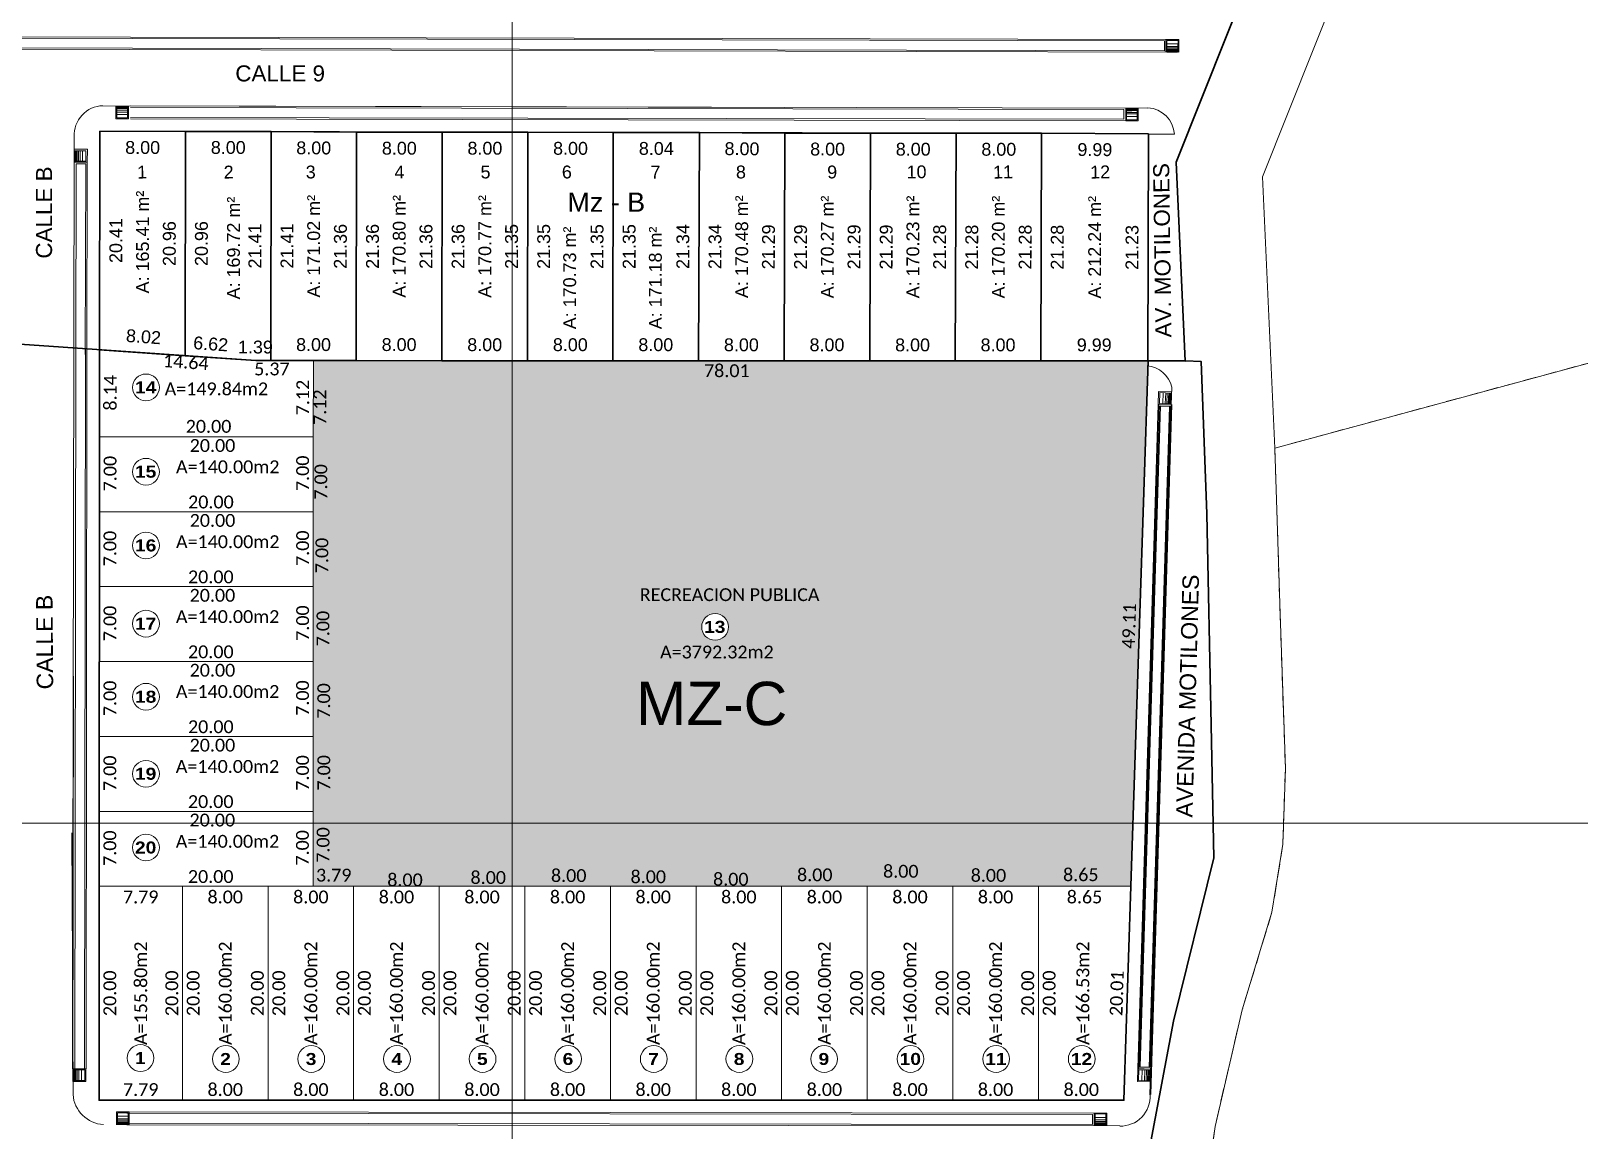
# Model space of a CAD drawing. Header units: inches. Extents: x 0 to 280406, y 0 to 9336832.
# Drawn here: x 279705 to 279849.7, y 9336421.3 to 9336524 of the extents above; entities that cross this region are included whole.
import ezdxf
from ezdxf.enums import TextEntityAlignment as Align

# ---------------------------------------------------------------- set-up
doc = ezdxf.new("R2010")
doc.units = ezdxf.units.IN
doc.header["$MEASUREMENT"] = 0
doc.linetypes.add('ACAD_ISO04W100', pattern=[30, 24, -3, 0, -3])
doc.linetypes.add('DASHED2', pattern=[0.375, 0.25, -0.125])
for name, color, linetype, lineweight in [('CC', 7, 'Continuous', 0), ('circulos', 7, 'Continuous', 15), ('corte vias', 21, 'ACAD_ISO04W100', 0), ('LOTES', 1, 'Continuous', 30), ('manzanas', 5, 'Continuous', 30), ('MANZANAS-ORIGINALES', 147, 'Continuous', 9), ('MANZANEO', 4, 'Continuous', 35), ('MATRIZ', 5, 'Continuous', 30), ('nombre de calles', 30, 'Continuous', 30), ('numero lote', 7, 'Continuous', 20)]:
    doc.layers.add(name, color=color, linetype=linetype, lineweight=lineweight)
for name, color, linetype in [('CENTRO', 6, 'Continuous'), ('COORD', 7, 'Continuous'), ('Cotas', 7, 'Continuous'), ('GRILLA', 7, 'Continuous'), ('PDF_Text', 1, 'Continuous'), ('PLUMA - 04', 6, 'Continuous'), ('textc', 255, 'Continuous')]:
    doc.layers.add(name, color=color, linetype=linetype)
for name, color, linetype, true_color in [('PDF_corte vias', 21, 'Continuous', 0xff9f7f), ('PDF_MANZANAS-ORIGINALES', 145, 'Continuous', 0x4a8395), ('PREDIO_RURAL_PRI', 7, 'Continuous', 0xffffff)]:
    doc.layers.add(name, color=color, linetype=linetype, true_color=true_color)
doc.styles.add('Legend', font='calibri.ttf')
doc.styles.add('OCAS', font='arial.ttf')
doc.styles.add('PDF Arial-Black', font='arial.ttf')
doc.styles.add('SAMUEL', font='')
doc.styles.get("Standard").update_dxf_attribs({"font": 'arial.ttf'})
doc.styles.add('ttt', font='swissko.ttf')
doc.styles.get('SAMUEL').set_extended_font_data('Arial Black')
doc.dimstyles.get("Standard").update_dxf_attribs({"dimtxt": 0.18, "dimasz": 0.18, "dimexe": 0.18, "dimexo": 0.0625, "dimgap": 0.09, "dimtad": 0, "dimtih": 1, "dimtoh": 1, "dimdec": 4, "dimzin": 0, "dimdsep": 46, "dimtxsty": 'Standard', "dimcen": 0.09, "dimadec": 0, "dimazin": 0, "dimtfac": 1, "dimtdec": 4, "dimtofl": 0, "dimtmove": 0, "dimatfit": 3, "dimfxl": 1, "dimtolj": 1, "dimtzin": 0, "dimarcsym": 0})

# ---------------------------------------------------------------- blocks, each defined once
blk = doc.blocks.new('*D16')
at = {"layer": 'COORD', "color": 0, "lineweight": -2, "transparency": 16777216}
blk.add_line((279750, 9336616.04), (279750, 9336600.44), dxfattribs=at)
at = {"layer": 'Defpoints', "color": 0, "transparency": 16777216}
for p in [(279750, 9336616.1), (279750, 9336615.1), (0, 0)]:
    blk.add_point(p, dxfattribs=at)
at = {"layer": 'COORD', "color": 0, "lineweight": 0, "transparency": 16777216, "insert": (279747.47, 9336607.27), "char_height": 3, "attachment_point": 5, "rotation": 90}
blk.add_mtext('\\A1;279750', dxfattribs=at)
blk = doc.blocks.new('*D18')
at = {"layer": 'COORD', "color": 0, "lineweight": -2, "transparency": 16777216}
blk.add_line((279900, 9336616.04), (279900, 9336600.44), dxfattribs=at)
at = {"layer": 'Defpoints', "color": 0, "transparency": 16777216}
for p in [(279900, 9336616.1), (279900, 9336615.1), (0, 0)]:
    blk.add_point(p, dxfattribs=at)
at = {"layer": 'COORD', "color": 0, "lineweight": 0, "transparency": 16777216, "insert": (279897.47, 9336607.27), "char_height": 3, "attachment_point": 5, "rotation": 90}
blk.add_mtext('\\A1;279900', dxfattribs=at)
blk = doc.blocks.new('*D26')
at = {"layer": 'COORD', "color": 0, "lineweight": -2, "transparency": 16777216}
blk.add_line((279995.36, 9336450), (279977.48, 9336450), dxfattribs=at)
at = {"layer": 'Defpoints', "color": 0, "transparency": 16777216}
for p in [(279994.42, 9336450), (279995.42, 9336450), (0, 0)]:
    blk.add_point(p, dxfattribs=at)
at = {"layer": 'COORD', "color": 0, "lineweight": 0, "transparency": 16777216, "insert": (279985.45, 9336452.53), "char_height": 3, "attachment_point": 5}
blk.add_mtext('\\A1;9336450', dxfattribs=at)
blk = doc.blocks.new('*D28')
at = {"layer": 'COORD', "color": 0, "lineweight": -2, "transparency": 16777216}
blk.add_line((279995.36, 9336600), (279977.48, 9336600), dxfattribs=at)
at = {"layer": 'Defpoints', "color": 0, "transparency": 16777216}
for p in [(279994.42, 9336600), (279995.42, 9336600), (0, 0)]:
    blk.add_point(p, dxfattribs=at)
at = {"layer": 'COORD', "color": 0, "lineweight": 0, "transparency": 16777216, "insert": (279985.45, 9336602.53), "char_height": 3, "attachment_point": 5}
blk.add_mtext('\\A1;9336600', dxfattribs=at)

msp = doc.modelspace()

# ---------------------------------------------------------------- hatches: boundary and pattern name
at = {"layer": 'manzanas'}
h = msp.add_hatch(color=3, dxfattribs=at)
h.dxf.hatch_style = 1
h.paths.add_polyline_path([(279809.42, 9336493.18), (279731.41, 9336493.22), (279731.4, 9336486.09), (279731.4, 9336479.09), (279731.39, 9336472.09), (279731.39, 9336465.09), (279731.38, 9336458.09), (279731.38, 9336451.09), (279731.38, 9336444.09), (279735.17, 9336444.09), (279743.17, 9336444.09), (279751.17, 9336444.09), (279759.17, 9336444.09), (279767.17, 9336444.09), (279775.17, 9336444.09), (279783.17, 9336444.09), (279791.17, 9336444.09), (279799.17, 9336444.09), (279807.82, 9336444.09)])
h.paths.add_polyline_path([(279767.7, 9336468.33, -1), (279770.19, 9336468.33, -1)], flags=16)
h.paths.add_polyline_path([(279761.42, 9336470.34), (279761.42, 9336472.34), (279781.71, 9336472.34), (279781.71, 9336470.34)], flags=24)
h.paths.add_polyline_path([(279729.09, 9336442.09), (279729.09, 9336444.09), (279733.55, 9336444.09), (279733.55, 9336442.09)], flags=9)
h.paths.add_polyline_path([(279737.09, 9336442.09), (279737.09, 9336444.09), (279741.55, 9336444.09), (279741.55, 9336442.09)], flags=9)
h.paths.add_polyline_path([(279745.09, 9336442.09), (279745.09, 9336444.09), (279749.55, 9336444.09), (279749.55, 9336442.09)], flags=9)
h.paths.add_polyline_path([(279753.09, 9336442.09), (279753.09, 9336444.09), (279757.55, 9336444.09), (279757.55, 9336442.09)], flags=9)
h.paths.add_polyline_path([(279761.09, 9336442.09), (279761.09, 9336444.09), (279765.55, 9336444.09), (279765.55, 9336442.09)], flags=9)
h.paths.add_polyline_path([(279769.09, 9336442.09), (279769.09, 9336444.09), (279773.55, 9336444.09), (279773.55, 9336442.09)], flags=9)
h.paths.add_polyline_path([(279777.09, 9336442.09), (279777.09, 9336444.09), (279781.55, 9336444.09), (279781.55, 9336442.09)], flags=9)
h.paths.add_polyline_path([(279785.09, 9336442.09), (279785.09, 9336444.09), (279789.55, 9336444.09), (279789.55, 9336442.09)], flags=9)
h.paths.add_polyline_path([(279793.09, 9336442.09), (279793.09, 9336444.09), (279797.55, 9336444.09), (279797.55, 9336442.09)], flags=9)
h.paths.add_polyline_path([(279801.4, 9336442.09), (279801.4, 9336444.09), (279805.86, 9336444.09), (279805.86, 9336442.09)], flags=9)
h.paths.add_polyline_path([(279731.38, 9336445.61), (279729.38, 9336445.61), (279729.38, 9336450.06), (279731.38, 9336450.06)], flags=9)
h.paths.add_polyline_path([(279731.39, 9336452.61), (279729.39, 9336452.61), (279729.39, 9336457.06), (279731.39, 9336457.06)], flags=9)
h.paths.add_polyline_path([(279731.39, 9336459.61), (279729.39, 9336459.61), (279729.39, 9336464.06), (279731.39, 9336464.06)], flags=9)
h.paths.add_polyline_path([(279731.39, 9336466.61), (279729.39, 9336466.61), (279729.4, 9336471.06), (279731.4, 9336471.06)], flags=9)
h.paths.add_polyline_path([(279731.4, 9336473.61), (279729.4, 9336473.61), (279729.4, 9336478.06), (279731.4, 9336478.06)], flags=9)
h.paths.add_polyline_path([(279731.4, 9336480.61), (279729.4, 9336480.61), (279729.41, 9336485.06), (279731.41, 9336485.06)], flags=9)
h.paths.add_polyline_path([(279731.41, 9336487.68), (279729.41, 9336487.68), (279729.41, 9336491.91), (279731.41, 9336491.91)], flags=9)
h.paths.add_polyline_path([(279763.36, 9336464.98), (279763.36, 9336466.98), (279776.84, 9336466.98), (279776.84, 9336464.98)], flags=24)
h.paths.add_polyline_path([(279808.56, 9336465.83), (279806.56, 9336465.9), (279806.72, 9336470.75), (279808.72, 9336470.69)], flags=24)
h.paths.add_polyline_path([(279801.06, 9336444.17), (279801.06, 9336446.17), (279805.52, 9336446.17), (279805.52, 9336444.17)], flags=24)
h.paths.add_polyline_path([(279792.43, 9336444.11), (279792.43, 9336446.11), (279796.88, 9336446.11), (279796.88, 9336444.11)], flags=24)
h.paths.add_polyline_path([(279784.23, 9336444.49), (279784.23, 9336446.49), (279788.69, 9336446.49), (279788.69, 9336444.49)], flags=24)
h.paths.add_polyline_path([(279776.2, 9336444.16), (279776.2, 9336446.16), (279780.65, 9336446.16), (279780.65, 9336444.16)], flags=24)
h.paths.add_polyline_path([(279768.34, 9336443.75), (279768.34, 9336445.75), (279772.8, 9336445.75), (279772.8, 9336443.75)], flags=9)
h.paths.add_polyline_path([(279760.63, 9336443.98), (279760.63, 9336445.98), (279765.09, 9336445.98), (279765.09, 9336443.98)], flags=9)
h.paths.add_polyline_path([(279753.19, 9336444.09), (279753.19, 9336446.09), (279757.65, 9336446.09), (279757.65, 9336444.09)], flags=24)
h.paths.add_polyline_path([(279745.68, 9336443.91), (279745.68, 9336445.91), (279750.13, 9336445.91), (279750.13, 9336443.91)], flags=9)
h.paths.add_polyline_path([(279737.89, 9336443.69), (279737.89, 9336445.69), (279742.35, 9336445.69), (279742.35, 9336443.69)], flags=9)
h.paths.add_polyline_path([(279731.23, 9336444.13), (279731.23, 9336446.13), (279735.63, 9336446.13), (279735.63, 9336444.13)], flags=9)
h.paths.add_polyline_path([(279733.31, 9336445.87), (279731.31, 9336445.87), (279731.32, 9336450.33), (279733.32, 9336450.33)], flags=24)
h.paths.add_polyline_path([(279733.38, 9336452.61), (279731.38, 9336452.61), (279731.38, 9336457.07), (279733.38, 9336457.07)], flags=24)
h.paths.add_polyline_path([(279733.37, 9336459.34), (279731.37, 9336459.34), (279731.37, 9336463.8), (279733.37, 9336463.79)], flags=24)
h.paths.add_polyline_path([(279733.3, 9336466.1), (279731.3, 9336466.1), (279731.3, 9336470.56), (279733.3, 9336470.56)], flags=24)
h.paths.add_polyline_path([(279733.2, 9336472.92), (279731.2, 9336472.92), (279731.2, 9336477.38), (279733.2, 9336477.38)], flags=9)
h.paths.add_polyline_path([(279733.1, 9336479.8), (279731.1, 9336479.8), (279731.1, 9336484.26), (279733.1, 9336484.26)], flags=9)
h.paths.add_polyline_path([(279733.01, 9336486.79), (279731.01, 9336486.79), (279731.01, 9336491.02), (279733.01, 9336491.01)], flags=9)
h.paths.add_polyline_path([(279767.5, 9336491.27), (279767.5, 9336493.27), (279772.59, 9336493.26), (279772.58, 9336491.26)], flags=24)
h.paths.add_polyline_path([(279760.2, 9336457.81), (279760.21, 9336464.56), (279779.32, 9336464.54), (279779.31, 9336457.78)], flags=24)
h.paths.add_polyline_path([(279767.5, 9336467.39), (279767.5, 9336469.26), (279769.85, 9336469.27), (279769.85, 9336467.4)], flags=24)

# ---------------------------------------------------------------- linework, layer by layer
at = {"layer": 'CC'}
for centre in [(279808.2, 9336488.62), (279806.25, 9336425.34)]:
    msp.add_arc(centre, 3.42, 8.5264, 8.5516, dxfattribs=at)
at = {"layer": 'CENTRO', "color": 0, "lineweight": 5}
for points in [[(279637.56, 9336620.88), (279639.1, 9336614.82), (279636.25, 9336591.81), (279635.42, 9336580.39), (279632.33, 9336561.8), (279628.85, 9336556.48), (279605.2, 9336534.81), (279612.05, 9336529.38), (279639.31, 9336507.83), (279670.03, 9336496.51), (279698.98, 9336495.1), (279726.04, 9336493.22), (279812.91, 9336493.18), (279812.06, 9336511.76), (279824.05, 9336541.86), (279822.63, 9336576.63), (279817.87, 9336587.64), (279803.28, 9336614.6), (279803.71, 9336620.88)], [(279811.73, 9336620.88), (279811.42, 9336616.37), (279825.09, 9336591.14), (279830.55, 9336578.44), (279832.1, 9336540.47), (279820.12, 9336510.4), (279821.27, 9336485.04), (280296.38, 9336613.71), (280292.51, 9336620.88)], [(280296.38, 9336613.71), (279821.27, 9336485.04), (279821.76, 9336469.54), (279822.26, 9336455.1), (279822.02, 9336448.01), (279821, 9336441.66), (279818.22, 9336432.54), (279815.68, 9336421.64), (279814.42, 9336412.52), (279814.67, 9336403.17), (279815.94, 9336392.01), (279817.71, 9336384.4), (279824.54, 9336369.71), (279828.85, 9336359.06), (279832.65, 9336352.73), (279837.19, 9336346.65), (279840.23, 9336341.07), (279844.03, 9336335.75), (279846.06, 9336331.44), (279847.57, 9336324.6), (279850.86, 9336315.98)]]:
    msp.add_lwpolyline(points, dxfattribs=at)
at = {"layer": 'CENTRO', "color": 0, "linetype": 'DASHED2', "lineweight": 5, "ltscale": 5}
for points in [[(280296.38, 9336613.71), (279821.27, 9336485.04), (279821.76, 9336469.54), (279822.26, 9336455.1), (279822.02, 9336448.01), (279821, 9336441.66), (279818.22, 9336432.54), (279815.68, 9336421.64), (279814.42, 9336412.52), (279814.67, 9336403.17), (279815.94, 9336392.01), (279817.71, 9336384.4), (279824.54, 9336369.71), (279828.85, 9336359.06), (279832.65, 9336352.73), (279837.19, 9336346.65), (279840.23, 9336341.07), (279844.03, 9336335.75), (279846.06, 9336331.44), (279847.57, 9336324.6), (279850.86, 9336315.98)], [(279631.34, 9336514.12), (279639.31, 9336507.83), (279670.03, 9336496.51), (279698.98, 9336495.1), (279726.04, 9336493.22)], [(279631.34, 9336514.12), (279639.31, 9336507.83), (279670.03, 9336496.51), (279698.98, 9336495.1), (279726.04, 9336493.22)], [(279726.04, 9336493.22), (279705.47, 9336494.65)], [(279726.04, 9336493.22), (279705.47, 9336494.65)]]:
    msp.add_lwpolyline(points, dxfattribs=at)
at = {"layer": 'circulos', "color": 250}
for centre in [(279715.76, 9336490.71), (279715.76, 9336482.83), (279715.76, 9336475.94), (279715.76, 9336468.63), (279768.95, 9336468.33), (279715.76, 9336461.8), (279715.76, 9336454.6), (279715.76, 9336447.71), (279715.25, 9336428.04), (279723.22, 9336427.95), (279731.21, 9336427.95), (279739.22, 9336427.95), (279747.22, 9336427.95), (279755.22, 9336427.95), (279763.22, 9336427.95), (279771.22, 9336427.95), (279779.15, 9336427.95), (279787.22, 9336427.95), (279795.22, 9336427.95), (279803.22, 9336427.95)]:
    msp.add_circle(centre, 1.25, dxfattribs=at)
at = {"layer": 'corte vias', "lineweight": 20}
for p, q in [((279810.37, 9336489.12), (279810.41, 9336490.32)), ((279811.63, 9336490.28), (279810.41, 9336490.32)), ((279810.37, 9336489.12), (279811.58, 9336489.08)), ((279810.37, 9336488.97), (279810.37, 9336488.97)), ((279710.15, 9336427.04), (279710.14, 9336425.84)), ((279808.47, 9336427.05), (279808.43, 9336425.85)), ((279809.68, 9336427), (279808.47, 9336427.05)), ((279710.14, 9336425.84), (279708.94, 9336425.84)), ((279808.43, 9336425.85), (279809.64, 9336425.8)), ((279712.99, 9336421.81), (279712.99, 9336423.02)), ((279712.99, 9336423.02), (279714.19, 9336423.02)), ((279714.19, 9336423.02), (279714.19, 9336421.81)), ((279805.57, 9336422.89), (279804.37, 9336422.9)), ((279804.37, 9336422.9), (279804.37, 9336421.69)), ((279805.57, 9336421.69), (279805.57, 9336422.89))]:
    msp.add_line(p, q, dxfattribs=at)
at = {"layer": 'GRILLA', "lineweight": 0}
for p, q in [((279750, 9335879.51), (279750, 9336628.63)), ((279422.77, 9336450), (279995.42, 9336450))]:
    msp.add_line(p, q, dxfattribs=at)
at = {"layer": 'LOTES'}
for points in [[(279719.45, 9336514.63), (279711.45, 9336514.64), (279711.43, 9336494.23), (279719.43, 9336493.67)], [(279727.45, 9336514.62), (279719.45, 9336514.63), (279719.43, 9336493.67), (279726.04, 9336493.21), (279727.43, 9336493.21)], [(279735.44, 9336514.57), (279727.45, 9336514.62), (279727.43, 9336493.21), (279735.42, 9336493.21)], [(279743.44, 9336514.56), (279735.44, 9336514.57), (279735.42, 9336493.21), (279743.42, 9336493.2)], [(279751.44, 9336514.55), (279743.44, 9336514.56), (279743.42, 9336493.2), (279751.42, 9336493.2)], [(279759.44, 9336514.54), (279751.44, 9336514.55), (279751.42, 9336493.2), (279759.41, 9336493.2)], [(279767.48, 9336514.54), (279759.44, 9336514.54), (279759.41, 9336493.2), (279767.41, 9336493.19)], [(279775.47, 9336514.48), (279767.48, 9336514.54), (279767.41, 9336493.19), (279775.41, 9336493.19)], [(279783.47, 9336514.48), (279775.47, 9336514.48), (279775.41, 9336493.19), (279783.41, 9336493.19)], [(279791.47, 9336514.47), (279783.47, 9336514.48), (279783.41, 9336493.19), (279791.4, 9336493.18)], [(279799.47, 9336514.46), (279791.47, 9336514.47), (279791.4, 9336493.18), (279799.4, 9336493.18)], [(279809.45, 9336514.4), (279799.47, 9336514.46), (279799.4, 9336493.18), (279809.39, 9336493.17)]]:
    msp.add_lwpolyline(points, close=True, dxfattribs=at)
at = {"layer": 'LOTES', "lineweight": 13, "flags": 128}
for points in [[(279731.41, 9336493.22), (279726.04, 9336493.22), (279711.43, 9336494.23), (279711.4, 9336486.09), (279731.4, 9336486.09)], [(279809.42, 9336493.18), (279731.41, 9336493.22), (279731.4, 9336486.09), (279731.4, 9336479.09), (279731.39, 9336472.09), (279731.39, 9336465.09), (279731.38, 9336458.09), (279731.38, 9336451.09), (279731.38, 9336444.09), (279735.17, 9336444.09), (279743.17, 9336444.09), (279751.17, 9336444.09), (279759.17, 9336444.09), (279767.17, 9336444.09), (279775.17, 9336444.09), (279783.17, 9336444.09), (279791.17, 9336444.09), (279799.17, 9336444.09), (279807.82, 9336444.09)], [(279711.38, 9336444.09), (279711.38, 9336424.09), (279719.17, 9336424.09), (279719.17, 9336444.09)], [(279719.17, 9336444.09), (279719.17, 9336424.09), (279727.17, 9336424.09), (279727.17, 9336444.09)], [(279727.17, 9336444.09), (279727.17, 9336424.09), (279735.17, 9336424.09), (279735.17, 9336444.09)], [(279735.17, 9336444.09), (279735.17, 9336424.09), (279743.17, 9336424.09), (279743.17, 9336444.09)], [(279743.17, 9336444.09), (279743.17, 9336424.09), (279751.17, 9336424.09), (279751.17, 9336444.09)], [(279751.17, 9336444.09), (279751.17, 9336424.09), (279759.17, 9336424.09), (279759.17, 9336444.09)], [(279759.17, 9336444.09), (279759.17, 9336424.09), (279767.17, 9336424.09), (279767.17, 9336444.09)], [(279767.17, 9336444.09), (279767.17, 9336424.09), (279775.17, 9336424.09), (279775.17, 9336444.09)], [(279775.17, 9336444.09), (279775.17, 9336424.09), (279783.17, 9336424.09), (279783.17, 9336444.09)], [(279783.17, 9336444.09), (279783.17, 9336424.09), (279791.17, 9336424.09), (279791.17, 9336444.09)], [(279791.17, 9336444.09), (279791.17, 9336424.09), (279799.17, 9336424.09), (279799.17, 9336444.09)], [(279799.17, 9336444.09), (279799.17, 9336424.09), (279807.17, 9336424.09), (279807.82, 9336444.09)]]:
    msp.add_lwpolyline(points, close=True, dxfattribs=at)
for points in [[(279731.4, 9336486.09), (279711.4, 9336486.09), (279711.4, 9336479.09), (279731.4, 9336479.09), (279731.4, 9336486.09)], [(279731.4, 9336479.09), (279711.4, 9336479.09), (279711.39, 9336472.09), (279731.39, 9336472.09), (279731.4, 9336479.09)], [(279731.39, 9336472.09), (279711.39, 9336472.09), (279711.39, 9336465.09), (279731.39, 9336465.09), (279731.39, 9336472.09)], [(279731.39, 9336465.09), (279711.39, 9336465.09), (279711.38, 9336458.09), (279731.38, 9336458.09), (279731.39, 9336465.09)], [(279731.38, 9336458.09), (279711.38, 9336458.09), (279711.38, 9336451.09), (279731.38, 9336451.09), (279731.38, 9336458.09)], [(279731.38, 9336451.09), (279711.38, 9336451.09), (279711.38, 9336444.09), (279731.38, 9336444.09), (279731.38, 9336451.09)]]:
    msp.add_lwpolyline(points, dxfattribs=at)
at = {"layer": 'manzanas', "color": 5, "lineweight": 30, "ltscale": 3}
msp.add_lwpolyline([(279711.43, 9336494.23), (279711.45, 9336514.64), (279719.45, 9336514.63), (279791.47, 9336514.47), (279799.47, 9336514.46), (279809.45, 9336514.4), (279809.39, 9336493.17), (279726.04, 9336493.21)], close=True, dxfattribs=at)
at = {"layer": 'manzanas'}
msp.add_lwpolyline([(279711.43, 9336494.23), (279711.4, 9336486.09), (279711.38, 9336444.09), (279711.38, 9336424.09), (279807.17, 9336424.09), (279807.82, 9336444.09), (279809.42, 9336493.18), (279731.41, 9336493.22), (279726.04, 9336493.22)], close=True, dxfattribs=at)
at = {"layer": 'MANZANAS-ORIGINALES'}
for p, q in [((279708.9, 9336427.04), (279709.02, 9336494.4)), ((279710.16, 9336427.04), (279710.24, 9336494.32)), ((279810.51, 9336490.22), (279810.48, 9336489.22)), ((279811.62, 9336490.18), (279810.51, 9336490.22)), ((279810.83, 9336490.2), (279810.8, 9336489.21)), ((279811.07, 9336490.2), (279811.03, 9336489.2)), ((279811.21, 9336490.19), (279811.17, 9336489.19)), ((279811.35, 9336490.19), (279811.31, 9336489.19)), ((279811.43, 9336490.18), (279811.39, 9336489.19)), ((279811.51, 9336490.18), (279811.47, 9336489.18)), ((279811.59, 9336490.18), (279811.55, 9336489.18)), ((279811.64, 9336490.73), (279811.58, 9336489.08)), ((279810.37, 9336489.12), (279808.47, 9336427.05)), ((279810.44, 9336489.15), (279808.54, 9336427.07)), ((279809.6, 9336424.61), (279811.58, 9336489.08)), ((279809.67, 9336424.63), (279811.65, 9336489.11)), ((279810.48, 9336489.22), (279811.59, 9336489.18)), ((279810.52, 9336489.12), (279810.52, 9336489.11)), ((279708.93, 9336425.84), (279709, 9336463.71)), ((279708.94, 9336424.64), (279708.84, 9336449.07)), ((279710.15, 9336427.04), (279708.93, 9336427.04)), ((279708.93, 9336426.94), (279710.04, 9336426.94)), ((279708.96, 9336426.94), (279708.96, 9336425.94)), ((279709.04, 9336426.94), (279709.04, 9336425.94)), ((279709.12, 9336426.94), (279709.12, 9336425.94)), ((279709.2, 9336426.94), (279709.2, 9336425.94)), ((279709.34, 9336426.94), (279709.34, 9336425.94)), ((279709.48, 9336426.94), (279709.48, 9336425.94)), ((279709.72, 9336426.94), (279709.72, 9336425.94)), ((279710.04, 9336426.94), (279710.04, 9336425.94)), ((279808.47, 9336427.05), (279809.68, 9336427)), ((279808.49, 9336427.04), (279809.68, 9336427)), ((279808.56, 9336426.94), (279808.53, 9336425.94)), ((279809.68, 9336426.9), (279808.56, 9336426.94)), ((279808.88, 9336426.93), (279808.85, 9336425.93)), ((279809.12, 9336426.92), (279809.09, 9336425.92)), ((279809.26, 9336426.92), (279809.23, 9336425.92)), ((279809.4, 9336426.91), (279809.37, 9336425.91)), ((279809.48, 9336426.91), (279809.45, 9336425.91)), ((279809.56, 9336426.91), (279809.53, 9336425.91)), ((279809.64, 9336426.91), (279809.61, 9336425.91)), ((279710.04, 9336425.94), (279708.94, 9336425.94)), ((279808.53, 9336425.94), (279809.64, 9336425.9)), ((279713.09, 9336421.81), (279713.09, 9336422.92)), ((279713.09, 9336422.92), (279714.09, 9336422.92)), ((279713.09, 9336422.6), (279714.09, 9336422.6)), ((279713.09, 9336422.36), (279714.09, 9336422.36)), ((279713.09, 9336422.22), (279714.09, 9336422.22)), ((279713.09, 9336422.08), (279714.09, 9336422.08)), ((279713.09, 9336422), (279714.09, 9336422)), ((279713.09, 9336421.92), (279714.09, 9336421.92)), ((279713.09, 9336421.84), (279714.09, 9336421.84)), ((279713.98, 9336423.02), (279804.37, 9336422.89)), ((279714.09, 9336422.92), (279714.09, 9336421.81)), ((279804.37, 9336422.9), (279804.37, 9336421.7)), ((279805.47, 9336422.81), (279804.47, 9336422.81)), ((279804.47, 9336422.81), (279804.47, 9336421.69)), ((279805.47, 9336422.49), (279804.47, 9336422.49)), ((279805.47, 9336422.25), (279804.47, 9336422.25)), ((279805.47, 9336422.11), (279804.47, 9336422.11)), ((279805.47, 9336421.97), (279804.47, 9336421.97)), ((279805.47, 9336421.89), (279804.47, 9336421.89)), ((279805.47, 9336421.69), (279805.47, 9336422.81)), ((279806.77, 9336421.69), (279713.98, 9336421.81)), ((279805.47, 9336421.81), (279804.47, 9336421.81)), ((279805.47, 9336421.73), (279804.47, 9336421.73))]:
    msp.add_line(p, q, dxfattribs=at)
for points in [[(279709.19, 9336494.39), (279709.11, 9336427.04)], [(279710.01, 9336427.04), (279710.1, 9336494.33)], [(279713.98, 9336422.88), (279804.23, 9336422.75), (279804.23, 9336421.82), (279713.98, 9336421.94)]]:
    msp.add_lwpolyline(points, dxfattribs=at)
for points in [[(279808.6, 9336427.19), (279810.52, 9336488.96), (279811.43, 9336488.93), (279809.52, 9336427.16)], [(279808.67, 9336427.22), (279810.59, 9336488.99), (279811.5, 9336488.96), (279809.59, 9336427.19)]]:
    msp.add_lwpolyline(points, close=True, dxfattribs=at)
for centre, radius, start, end in [((279809.13, 9336490.15), 2.58, 12.9756, 85.6008), ((279711.99, 9336424.87), 3.06, 184.3337, 266.2432), ((279806.86, 9336424.43), 2.75, 268.0638, 3.6249)]:
    msp.add_arc(centre, radius, start, end, dxfattribs=at)
at = {"layer": 'MATRIZ'}
msp.add_lwpolyline([(279807.96, 9336411.14), (279811.8, 9336431.48), (279815.56, 9336446.74), (279815.31, 9336459.14), (279814.9, 9336478.9), (279814.37, 9336493.14), (279812.91, 9336493.18), (279726.04, 9336493.22), (279698.98, 9336495.1), (279670.03, 9336496.51), (279639.31, 9336507.83), (279612.05, 9336529.38), (279611.19, 9336528.07), (279587.54, 9336481.36), (279558.71, 9336416.55)], dxfattribs=at)
at = {"layer": 'PDF_corte vias', "lineweight": 9}
for points in [[(279812.31, 9336522.04), (279812.31, 9336523.21), (279811.09, 9336523.21), (279811.09, 9336522.04)], [(279712.95, 9336517.03), (279712.94, 9336515.81), (279714.12, 9336515.81), (279714.12, 9336517.03)], [(279808.51, 9336516.8), (279808.5, 9336515.63), (279807.33, 9336515.63), (279807.33, 9336516.8)], [(279709.05, 9336511.75), (279710.27, 9336511.75), (279710.28, 9336512.97), (279709.06, 9336512.97)]]:
    msp.add_lwpolyline(points, dxfattribs=at)
at = {"layer": 'PDF_MANZANAS-ORIGINALES', "lineweight": 9}
for points in [[(279811.09, 9336523.21), (279811.09, 9336522.04), (279811.09, 9336523.21), (279714.31, 9336523.44), (279646.85, 9336523.6), (279646.85, 9336522.43), (279714.22, 9336522.27), (279812.31, 9336522.04)], [(279646.85, 9336523.47), (279714.49, 9336523.31), (279810.95, 9336523.08), (279810.95, 9336522.17), (279714.49, 9336522.41), (279646.85, 9336522.56)], [(279810.95, 9336523.08), (279810.95, 9336522.17)], [(279812.22, 9336522.81), (279811.18, 9336522.81)], [(279812.22, 9336522.58), (279811.18, 9336522.58)], [(279812.22, 9336522.44), (279811.18, 9336522.44)], [(279812.22, 9336522.31), (279811.18, 9336522.31)], [(279812.22, 9336522.22), (279811.18, 9336522.22)], [(279812.22, 9336522.13), (279811.18, 9336522.13)], [(279713.04, 9336517.03), (279713.04, 9336515.9), (279714.03, 9336515.9), (279714.03, 9336517.03)], [(279713.04, 9336516.94), (279714.03, 9336516.94)], [(279713.04, 9336516.85), (279714.03, 9336516.85)], [(279713.04, 9336516.76), (279714.03, 9336516.76)], [(279713.04, 9336516.62), (279714.03, 9336516.62)], [(279713.04, 9336516.44), (279714.03, 9336516.44)], [(279713.04, 9336516.22), (279714.03, 9336516.22)], [(279714.12, 9336515.81), (279714.12, 9336517.03)], [(279714.3, 9336517.03), (279809.36, 9336516.8)], [(279714.3, 9336515.94), (279807.15, 9336515.76), (279807.15, 9336516.67), (279714.3, 9336516.85)], [(279807.33, 9336516.8), (279807.33, 9336515.63), (279807.33, 9336516.8), (279807.33, 9336515.63), (279714.3, 9336515.81)], [(279808.41, 9336516.71), (279807.42, 9336516.71)], [(279808.41, 9336516.62), (279807.42, 9336516.62)], [(279808.41, 9336516.57), (279807.42, 9336516.53)], [(279808.41, 9336516.39), (279807.42, 9336516.39)], [(279808.41, 9336516.26), (279807.42, 9336516.26)], [(279808.41, 9336516.03), (279807.42, 9336516.03)], [(279811.89, 9336514.37), (279809.45, 9336514.37)], [(279709.05, 9336511.84), (279710.14, 9336511.84), (279710.14, 9336512.83), (279709.06, 9336512.83), (279709.1, 9336511.84)], [(279709.05, 9336511.75), (279710.27, 9336511.75), (279710.23, 9336493.76)], [(279709.15, 9336511.84), (279709.15, 9336512.83)], [(279710.09, 9336493.77), (279710.14, 9336511.61), (279709.24, 9336511.61), (279709.19, 9336493.82)], [(279709.24, 9336511.84), (279709.24, 9336512.83)], [(279709.33, 9336511.84), (279709.33, 9336512.83)], [(279709.46, 9336511.84), (279709.46, 9336512.83)], [(279709.6, 9336511.84), (279709.6, 9336512.83)], [(279709.82, 9336511.84), (279709.82, 9336512.83)]]:
    msp.add_lwpolyline(points, dxfattribs=at)
for points in [[(279811.18, 9336522.04), (279812.17, 9336522.04), (279812.22, 9336523.12), (279811.18, 9336523.12)], [(279807.42, 9336516.8), (279808.41, 9336516.8), (279808.41, 9336515.72), (279807.42, 9336515.72)]]:
    msp.add_lwpolyline(points, close=True, dxfattribs=at)
msp.add_lwpolyline([(279709.01, 9336493.83), (279709.06, 9336514.15, -0.424861), (279711.73, 9336517.03), (279775.43, 9336516.88)], format="xyb", dxfattribs=at)
msp.add_arc((279809.25, 9336514.2), 2.64, 3.5682, 86.7741, dxfattribs=at)
at = {"layer": 'PREDIO_RURAL_PRI', "color": 5, "lineweight": 35}
msp.add_lwpolyline([(279821.91, 9336578.27), (279822.62, 9336576.62), (279823.06, 9336565.91), (279824.04, 9336541.85), (279812.05, 9336511.75), (279812.9, 9336493.17), (279726.04, 9336493.21), (279698.97, 9336495.09), (279670.03, 9336496.5), (279639.3, 9336507.82), (279612.05, 9336529.38), (279605.2, 9336534.81), (279628.85, 9336556.47), (279632.33, 9336561.79), (279635.42, 9336580.39), (279636.25, 9336591.81), (279639.1, 9336614.81), (279638.06, 9336618.89)], close=True, dxfattribs=at)
at = {"layer": 'PREDIO_RURAL_PRI', "color": 1, "lineweight": 35}
msp.add_lwpolyline([(279821.91, 9336578.27), (279822.62, 9336576.62), (279823.06, 9336565.91), (279824.04, 9336541.85), (279812.05, 9336511.75), (279812.9, 9336493.17), (279726.04, 9336493.21), (279698.97, 9336495.09), (279670.03, 9336496.5), (279639.3, 9336507.82), (279612.05, 9336529.38), (279605.2, 9336534.81), (279628.85, 9336556.47), (279632.33, 9336561.79), (279635.42, 9336580.39), (279636.25, 9336591.81), (279639.1, 9336614.81), (279638.06, 9336618.89)], close=True, dxfattribs=at)

# ---------------------------------------------------------------- texts
at = {"layer": 'Cotas', "color": 0}
for s, rotation, p in [('8.00', 359.943, (279715.45, 9336513.13)), ('8.00', 359.943, (279723.45, 9336513.13)), ('8.00', 359.6193, (279731.44, 9336513.09)), ('8.00', 359.943, (279739.44, 9336513.06)), ('8.00', 359.943, (279747.44, 9336513.06)), ('8.00', 359.943, (279755.44, 9336513.05)), ('8.04', 359.943, (279763.46, 9336513.04)), ('8.00', 359.6193, (279771.47, 9336513.01)), ('8.00', 359.943, (279779.47, 9336512.98)), ('8.00', 359.943, (279787.47, 9336512.97)), ('8.00', 359.943, (279795.47, 9336512.96)), ('9.99', 359.6837, (279804.45, 9336512.93)), ('A: 165.41 m²', 90, (279715.44, 9336504.29)), ('A: 171.02 m²', 90, (279731.43, 9336503.9)), ('A: 170.80 m²', 90, (279739.43, 9336503.89)), ('A: 170.77 m²', 90, (279747.43, 9336503.88)), ('A: 169.72 m²', 90, (279723.94, 9336503.73)), ('A: 170.48 m²', 90, (279771.44, 9336503.85)), ('A: 170.27 m²', 90, (279779.44, 9336503.83)), ('A: 170.23 m²', 90, (279787.44, 9336503.83)), ('A: 170.20 m²', 90, (279795.43, 9336503.82)), ('A: 212.24 m²', 90, (279804.43, 9336503.8)), ('20.41', 89.943, (279712.94, 9336504.43)), ('20.96', 89.943, (279717.94, 9336504.15)), ('20.96', 89.943, (279720.94, 9336504.15)), ('21.41', 89.943, (279725.94, 9336503.92)), ('21.41', 89.943, (279728.94, 9336503.92)), ('21.36', 89.943, (279733.93, 9336503.89)), ('21.36', 89.943, (279736.93, 9336503.89)), ('21.36', 89.943, (279741.93, 9336503.88)), ('21.36', 89.943, (279744.93, 9336503.88)), ('21.35', 89.943, (279749.93, 9336503.88)), ('21.35', 89.943, (279752.93, 9336503.88)), ('21.35', 89.943, (279757.92, 9336503.87)), ('21.35', 89.943, (279760.92, 9336503.87)), ('21.34', 89.8224, (279765.94, 9336503.87)), ('21.34', 89.8224, (279768.94, 9336503.86)), ('21.29', 89.8221, (279773.94, 9336503.84)), ('21.29', 89.8221, (279776.94, 9336503.83)), ('21.29', 89.8221, (279781.94, 9336503.84)), ('21.29', 89.8221, (279784.94, 9336503.83)), ('21.28', 89.8221, (279789.94, 9336503.83)), ('21.28', 89.8221, (279792.94, 9336503.82)), ('21.28', 89.8221, (279797.93, 9336503.82)), ('21.28', 89.8221, (279800.93, 9336503.81)), ('21.23', 89.8219, (279807.92, 9336503.79)), ('A: 170.73 m²', 90, (279755.36, 9336500.94)), ('A: 171.18 m²', 90, (279763.37, 9336500.94)), ('8.02', 356.027, (279715.53, 9336495.45)), ('6.62', 356.027, (279721.81, 9336494.78)), ('1.39', 359.9736, (279725.99, 9336494.48)), ('8.00', 359.9736, (279731.42, 9336494.71)), ('8.00', 359.9736, (279739.42, 9336494.71)), ('8.00', 359.9736, (279747.42, 9336494.7)), ('8.00', 359.9736, (279755.42, 9336494.7)), ('8.00', 359.9736, (279763.41, 9336494.7)), ('8.00', 359.9736, (279771.41, 9336494.69)), ('8.00', 359.9736, (279779.41, 9336494.69)), ('8.00', 359.9736, (279787.41, 9336494.68)), ('8.00', 359.9736, (279795.4, 9336494.68)), ('9.99', 359.9736, (279804.39, 9336494.68))]:
    msp.add_text(s, height=1.2, rotation=rotation, dxfattribs=at).set_placement(p, align=Align.MIDDLE_CENTER)
at = {"layer": 'Cotas', "style": 'Legend'}
for s, rotation, p in [('14.64', 356.0269, (279719.49, 9336493.07)), ('5.37', 359.9736, (279727.53, 9336492.43)), ('78.01', 359.9736, (279770.05, 9336492.27)), ('8.14', 89.8, (279712.42, 9336490.2)), ('7.12', 89.9653, (279730.41, 9336489.76)), ('7.12', 89.9653, (279732.01, 9336488.86)), ('7.00', 89.9653, (279712.4, 9336482.65)), ('7.00', 89.9653, (279730.4, 9336482.68)), ('7.00', 89.9653, (279732.1, 9336481.88)), ('20.00', 0, (279721.83, 9336480)), ('7.00', 89.9653, (279712.39, 9336475.65)), ('7.00', 89.9653, (279730.4, 9336475.68)), ('7.00', 89.9653, (279732.2, 9336475)), ('20.00', 0, (279721.82, 9336473)), ('7.00', 89.9653, (279712.39, 9336468.65)), ('7.00', 89.9653, (279730.4, 9336468.68)), ('7.00', 89.9653, (279732.3, 9336468.17)), ('49.11', 88.131, (279807.64, 9336468.42)), ('20.00', 0, (279721.82, 9336466)), ('7.00', 89.9653, (279712.39, 9336461.65)), ('7.00', 89.9653, (279730.39, 9336461.68)), ('7.00', 89.9653, (279732.37, 9336461.41)), ('20.00', 0, (279721.82, 9336459)), ('7.00', 89.9653, (279712.38, 9336454.65)), ('7.00', 89.9653, (279730.39, 9336454.68)), ('7.00', 89.9653, (279732.38, 9336454.69)), ('20.00', 0, (279721.81, 9336452)), ('7.00', 89.9653, (279732.31, 9336447.95)), ('7.00', 89.9653, (279712.38, 9336447.65)), ('7.00', 89.9653, (279730.38, 9336447.68)), ('20.00', 0, (279721.81, 9336445)), ('A=155.80m2', 90, (279715.27, 9336434.09)), ('A=160.00m2', 90, (279723.17, 9336434.09)), ('A=160.00m2', 90, (279731.17, 9336434.09)), ('A=160.00m2', 90, (279739.17, 9336434.09)), ('A=160.00m2', 90, (279747.17, 9336434.09)), ('A=160.00m2', 90, (279755.17, 9336434.09)), ('A=160.00m2', 90, (279763.17, 9336434.09)), ('A=160.00m2', 90, (279771.17, 9336434.09)), ('A=160.00m2', 90, (279779.17, 9336434.09)), ('A=160.00m2', 90, (279787.17, 9336434.09)), ('A=160.00m2', 90, (279795.17, 9336434.09)), ('A=166.53m2', 90, (279803.33, 9336434.09)), ('20.00', 90, (279712.38, 9336434.09)), ('20.00', 90, (279718.17, 9336434.09)), ('20.00', 90, (279720.17, 9336434.09)), ('20.00', 90, (279726.17, 9336434.09)), ('20.00', 90, (279728.17, 9336434.09)), ('20.00', 90, (279734.17, 9336434.09)), ('20.00', 90, (279736.17, 9336434.09)), ('20.00', 90, (279742.17, 9336434.09)), ('20.00', 90, (279744.17, 9336434.09)), ('20.00', 90, (279750.17, 9336434.09)), ('20.00', 90, (279752.17, 9336434.09)), ('20.00', 90, (279758.17, 9336434.09)), ('20.00', 90, (279760.17, 9336434.09)), ('20.00', 90, (279766.17, 9336434.09)), ('20.00', 90, (279768.17, 9336434.09)), ('20.00', 90, (279774.17, 9336434.09)), ('20.00', 90, (279776.17, 9336434.09)), ('20.00', 90, (279782.17, 9336434.09)), ('20.00', 90, (279784.17, 9336434.09)), ('20.00', 90, (279790.17, 9336434.09)), ('20.00', 90, (279792.17, 9336434.09)), ('20.00', 90, (279798.17, 9336434.09)), ('20.00', 90, (279800.17, 9336434.09)), ('20.01', 88.131, (279806.49, 9336434.09))]:
    msp.add_text(s, height=1.2, rotation=rotation, dxfattribs=at).set_placement(p, align=Align.MIDDLE_CENTER)
for s, p in [('A=149.84m2', (279722.34, 9336490.57)), ('20.00', (279721.61, 9336487.07)), ('20.00', (279721.98, 9336485.28)), ('A=140.00m2', (279723.4, 9336483.29)), ('20.00', (279721.98, 9336478.28)), ('A=140.00m2', (279723.4, 9336476.29)), ('20.00', (279721.97, 9336471.28)), ('RECREACION PUBLICA', (279770.31, 9336471.34)), ('A=140.00m2', (279723.39, 9336469.29)), ('A=3792.32m2', (279769.12, 9336465.98)), ('20.00', (279721.97, 9336464.28)), ('A=140.00m2', (279723.39, 9336462.29)), ('20.00', (279721.97, 9336457.28)), ('A=140.00m2', (279723.38, 9336455.29)), ('20.00', (279721.96, 9336450.28)), ('A=140.00m2', (279723.38, 9336448.29)), ('3.79', (279733.31, 9336445.13)), ('8.00', (279739.97, 9336444.69)), ('8.00', (279747.75, 9336444.91)), ('8.00', (279755.27, 9336445.09)), ('8.00', (279762.71, 9336444.98)), ('8.00', (279770.42, 9336444.75)), ('8.00', (279778.27, 9336445.16)), ('8.00', (279786.31, 9336445.49)), ('8.00', (279794.5, 9336445.11)), ('8.65', (279803.13, 9336445.17)), ('7.79', (279715.27, 9336443.09)), ('8.00', (279723.17, 9336443.09)), ('8.00', (279731.17, 9336443.09)), ('8.00', (279739.17, 9336443.09)), ('8.00', (279747.17, 9336443.09)), ('8.00', (279755.17, 9336443.09)), ('8.00', (279763.17, 9336443.09)), ('8.00', (279771.17, 9336443.09)), ('8.00', (279779.17, 9336443.09)), ('8.00', (279787.17, 9336443.09)), ('8.00', (279795.17, 9336443.09)), ('8.65', (279803.48, 9336443.09)), ('7.79', (279715.27, 9336425.09)), ('8.00', (279723.17, 9336425.09)), ('8.00', (279731.17, 9336425.09)), ('8.00', (279739.17, 9336425.09)), ('8.00', (279747.17, 9336425.09)), ('8.00', (279755.17, 9336425.09)), ('8.00', (279763.17, 9336425.09)), ('8.00', (279771.17, 9336425.09)), ('8.00', (279779.17, 9336425.09)), ('8.00', (279787.17, 9336425.09)), ('8.00', (279795.17, 9336425.09)), ('8.00', (279803.18, 9336425.09))]:
    msp.add_text(s, height=1.2, dxfattribs=at).set_placement(p, align=Align.MIDDLE_CENTER)
at = {"layer": 'MANZANEO', "lineweight": 9, "style": 'OCAS'}
msp.add_text('Mz - B', height=1.8, dxfattribs=at).set_placement((279755.15, 9336507.12, -824.82))
at = {"layer": 'nombre de calles', "color": 0}
for s, rotation, p in [('AVENIDA MOTILONES', 88.4384, (279813.57, 9336450.5)), ('CALLE B', 90.4394, (279707.09, 9336462.49))]:
    msp.add_text(s, height=1.54, rotation=rotation, dxfattribs=at).set_placement(p)
at = {"layer": 'numero lote', "color": 0, "lineweight": 9, "style": 'SAMUEL'}
for s, height, p in [('14', 1.122, (279715.73, 9336490.15)), ('15', 1.122, (279715.73, 9336482.27)), ('16', 1.122, (279715.73, 9336475.38)), ('17', 1.122, (279715.73, 9336468.07)), ('13', 1.122, (279768.92, 9336467.77)), ('18', 1.122, (279715.73, 9336461.24)), ('19', 1.122, (279715.73, 9336454.04)), ('20', 1.122, (279715.73, 9336447.15)), ('1', 1.12, (279715.23, 9336427.48)), ('2', 1.12, (279723.2, 9336427.39)), ('3', 1.12, (279731.19, 9336427.39)), ('4', 1.12, (279739.2, 9336427.39)), ('5', 1.12, (279747.2, 9336427.39)), ('6', 1.12, (279755.2, 9336427.39)), ('7', 1.12, (279763.2, 9336427.39)), ('8', 1.12, (279771.2, 9336427.39)), ('9', 1.12, (279779.12, 9336427.39)), ('10', 1.122, (279787.2, 9336427.39)), ('11', 1.122, (279795.2, 9336427.39)), ('12', 1.122, (279803.2, 9336427.39))]:
    msp.add_text(s, height=height, rotation=0.2127, dxfattribs=at).set_placement(p, align=Align.CENTER)
at = {"layer": 'PDF_Text', "char_height": 1.2, "attachment_point": 4, "rotation": 1.1888, "style": 'PDF Arial-Black'}
for s, insert in [('1', (279714.93, 9336510.82)), ('3', (279730.69, 9336510.82)), ('4', (279738.98, 9336510.82)), ('5', (279747.03, 9336510.82)), ('6', (279754.63, 9336510.82)), ('7', (279762.92, 9336510.82)), ('8', (279770.9, 9336510.82)), ('9', (279779.43, 9336510.82)), ('10', (279786.85, 9336510.82)), ('11', (279794.93, 9336510.82)), ('12', (279804.01, 9336510.82))]:
    msp.add_mtext(s, dxfattribs=dict(at, insert=insert))
at = {"layer": 'PDF_Text', "insert": (279723.02, 9336510.82), "char_height": 1.2, "width": 0.6938, "attachment_point": 4, "rotation": 1.1888, "style": 'PDF Arial-Black'}
msp.add_mtext('2', dxfattribs=at)
at = {"layer": 'PLUMA - 04', "color": 6, "insert": (279728.3, 9336520.04), "char_height": 1.5, "width": 9.9269, "attachment_point": 5}
msp.add_mtext('CALLE 9', dxfattribs=at)
at = {"layer": 'PLUMA - 04', "color": 6, "insert": (279810.76, 9336503.52), "char_height": 1.5, "attachment_point": 5, "rotation": 90.762}
msp.add_mtext('AV. MOTILONES', dxfattribs=at)
at = {"layer": 'PLUMA - 04', "color": 6, "insert": (279706.24, 9336507.05), "char_height": 1.5, "width": 9.9269, "attachment_point": 5, "rotation": 90}
msp.add_mtext('CALLE B', dxfattribs=at)
at = {"layer": 'textc', "color": 6, "lineweight": 13, "style": 'ttt'}
msp.add_text('MZ-C', height=4.054, rotation=359.9307, dxfattribs=at).set_placement((279761.55, 9336459.16))

# ---------------------------------------------------------------- dimensions: what is measured, and where the dimension line sits
at = {"layer": 'COORD', "lineweight": 0}
for feature_location, offset, dtype, picture, middle in [((279750, 9336616.1), (0, -1), 1, '*D16', (279747.47, 9336607.27)), ((279900, 9336616.1), (0, -1), 1, '*D18', (279897.47, 9336607.27)), ((279995.42, 9336600), (-1, 0), 0, '*D28', (279985.45, 9336602.53)), ((279995.42, 9336450), (-1, 0), 0, '*D26', (279985.45, 9336452.53))]:
    dim = msp.add_ordinate_dim(feature_location=feature_location, offset=offset, dtype=dtype, origin=(0, 0), dimstyle='Standard', override={"dimtxt": 3, "dimgap": 1, "dimtad": 1, "dimdec": 0}, dxfattribs=at)
    dim.commit()
    dim.dimension.update_dxf_attribs({"geometry": picture, "text_midpoint": middle})

doc.saveas('drawing.dxf')
